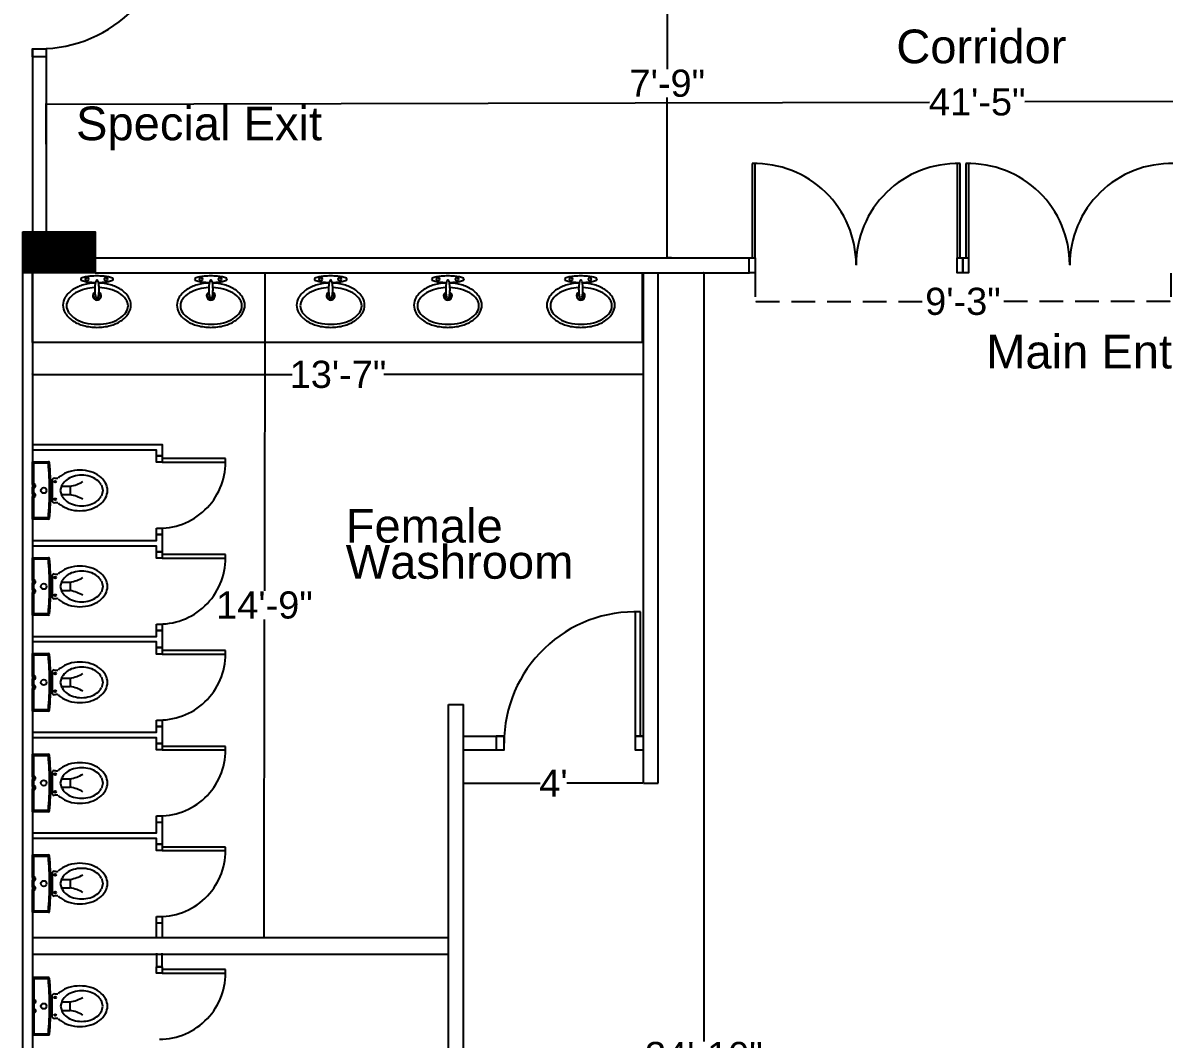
# Model space of a CAD drawing. Header units: inches. Extents: x -913 to 64634, y -1481 to 18188.
# Drawn here: x -557.1 to -252.4, y 3228.5 to 3499.9 of the extents above; entities that cross this region are included whole.
import ezdxf

# ---------------------------------------------------------------- set-up
doc = ezdxf.new("R2010")
doc.units = ezdxf.units.IN
doc.header["$MEASUREMENT"] = 0
doc.header["$PDMODE"] = 2
doc.linetypes.add('HIDDEN', pattern=[9.525, 6.35, -3.175])
for name, color, linetype in [('01', 1, 'Continuous'), ('02', 1, 'Continuous'), ('ARQ-ALV', 3, 'Continuous'), ('Column', 6, 'Continuous'), ('DB wire', 240, 'Continuous'), ('Door', 130, 'Continuous'), ('SB Wire', 11, 'Continuous'), ('Sofa Washroom', 8, 'Continuous'), ('Text', 7, 'Continuous'), ('Wall', 150, 'Continuous'), ('Washroom wall', 244, 'Continuous')]:
    doc.layers.add(name, color=color, linetype=linetype)
doc.styles.get("Standard").update_dxf_attribs({"font": 'arial.ttf'})
doc.dimstyles.get("Standard").update_dxf_attribs({"dimtxt": 7.25, "dimasz": 0.18, "dimexe": 0.18, "dimexo": 0.0625, "dimgap": 0.09, "dimtad": 0, "dimtih": 1, "dimtoh": 1, "dimdec": 0, "dimzin": 0, "dimdsep": 46, "dimlunit": 4, "dimtxsty": 'Standard', "dimcen": 0.09, "dimadec": 0, "dimazin": 0, "dimtfac": 1, "dimtdec": 0, "dimtofl": 0, "dimtmove": 0, "dimatfit": 3, "dimfxl": 1, "dimtolj": 1, "dimtzin": 0, "dimarcsym": 0})

# ---------------------------------------------------------------- blocks, each defined once
blk = doc.blocks.new('15PLAV01')
for points in [[(-12.2, 1.77, 0.142413), (-11.37, -1.08, 0.107169), (-8.62, -3.86, 0.078677), (-4.85, -5.55, 0.066056), (0.01, -6.19, 0.066056), (4.87, -5.55, 0.078677), (8.64, -3.86, 0.107169), (11.39, -1.08, 0.142413), (12.22, 1.77, 0.142413), (11.39, 4.62, 0.107169), (8.64, 7.4, 0.078677), (4.87, 9.09, 0.058254), (0.59, 9.72, 0.058254)], [(-0.57, 9.72, 0.058254), (-4.85, 9.09, 0.078677), (-8.62, 7.4, 0.107169), (-11.37, 4.62, 0.142413), (-12.2, 1.77)], [(0.54, 9.94, 0.016127), (2.42, 10.04, 0.028693), (4.14, 10.28, 0.063192), (5.65, 10.78, 0.287816), (5.85, 11.1, 0.287816), (5.65, 11.42, 0.063192), (4.14, 11.93, 0.028693), (2.42, 12.17, 0.020666), (0.01, 12.27, 0.020666), (-2.4, 12.17, 0.028693), (-4.12, 11.93, 0.063192), (-5.63, 11.42, 0.287816), (-5.83, 11.1, 0.287816)], [(-5.83, 11.1, 0.287816), (-5.63, 10.78, 0.063192), (-4.12, 10.28, 0.028693), (-2.4, 10.04, 0.016127), (-0.52, 9.94, 0.016127)], [(-10.92, 1.51, 0.152986), (-10.2, -0.8, 0.106898), (-7.69, -3.14, 0.074008), (-4.31, -4.53, 0.060597), (0.12, -5.07, 0.060597), (4.54, -4.53, 0.074008), (7.92, -3.14, 0.106898), (10.43, -0.8, 0.152986), (11.16, 1.51, 0.152986), (10.43, 3.83, 0.106898), (7.92, 6.16, 0.074008), (4.54, 7.55, 0.05164), (0.77, 8.08, 0.05164)], [(-0.76, 8.07, 0.048749), (-4.31, 7.55, 0.074008), (-7.69, 6.16, 0.106898), (-10.2, 3.83, 0.152986), (-10.92, 1.51)]]:
    blk.add_lwpolyline(points, format="xyb")
blk.add_lwpolyline([(0.01, 10.84, 0.272053), (-0.21, 10.72, 0.070491), (-0.54, 9.86, 0.032887), (-0.7, 8.86, 0.023829), (-0.77, 7.47, 0.023829), (-0.7, 6.09, 0.032887), (-0.54, 5.09, 0.070491), (-0.21, 4.23, 0.272053), (0.01, 4.1, 0.272053), (0.23, 4.23, 0.070491), (0.56, 5.09, 0.032887), (0.72, 6.09, 0.023829), (0.79, 7.47, 0.023829), (0.72, 8.86, 0.032887), (0.56, 9.86, 0.070491), (0.23, 10.72, 0.272053)], format="xyb", close=True)
for centre in [(-3.57, 11.12), (3.25, 11.12)]:
    blk.add_circle(centre, 0.583)
for radius, start, end in [(1.51, 119.1251, 60.334), (1.3, 123.6128, 55.736)]:
    blk.add_arc((0, 5.14), radius, start, end)
blk = doc.blocks.new('*D105')
at = {"layer": '01', "color": 0, "lineweight": -2, "ltscale": 3, "transparency": 16777216}
for p, q in [((-454.06, 4372.49), (-458.68, 4372.49)), ((-458.5, 4372.31), (-458.5, 4324.08)), ((-458.5, 4268.27), (-458.5, 4316.5)), ((-454.06, 4268.09), (-458.68, 4268.09))]:
    blk.add_line(p, q, dxfattribs=at)
at = {"layer": '01', "color": 0, "ltscale": 3, "transparency": 16777216}
for points in [[(-458.53, 4372.31), (-458.47, 4372.31), (-458.5, 4372.49)], [(-458.53, 4268.27), (-458.47, 4268.27), (-458.5, 4268.09)]]:
    blk.add_solid(points, dxfattribs=at)
at = {"layer": 'DB wire', "color": 0, "linetype": 'HIDDEN', "lineweight": -2, "transparency": 16777216}
for p, q in [((-50.05, 4376), (19.18, 4376)), ((19, 4375.82), (19, 3693.78)), ((19, 3004.28), (19, 3686.32)), ((-50.05, 3004.1), (19.18, 3004.1))]:
    blk.add_line(p, q, dxfattribs=at)
at = {"layer": 'DB wire', "color": 0, "linetype": 'HIDDEN', "transparency": 16777216}
for points in [[(18.97, 4375.82), (19.03, 4375.82), (19, 4376)], [(18.97, 3004.28), (19.03, 3004.28), (19, 3004.1)]]:
    blk.add_solid(points, dxfattribs=at)
at = {"layer": 'Defpoints', "color": 0, "linetype": 'HIDDEN', "transparency": 16777216}
for p in [(-50.11, 4376), (-50.11, 3004.1), (19, 3004.1)]:
    blk.add_point(p, dxfattribs=at)
at = {"layer": 'Defpoints', "color": 0, "ltscale": 3, "transparency": 16777216}
for p in [(-458.5, 4372.49), (-454, 4372.49), (-454, 4268.09)]:
    blk.add_point(p, dxfattribs=at)
at = {"layer": '01', "color": 0, "ltscale": 3, "transparency": 16777216, "insert": (-458.5, 4320.29), "char_height": 7.25, "attachment_point": 5}
blk.add_mtext('\\A1;8\'-8"', dxfattribs=at)
at = {"layer": 'DB wire', "color": 0, "linetype": 'HIDDEN', "transparency": 16777216, "insert": (19, 3690.05), "char_height": 7.25, "attachment_point": 5}
blk.add_mtext('\\A1;114\'-4"', dxfattribs=at)
blk = doc.blocks.new('*D106')
at = {"layer": '01', "color": 0, "lineweight": -2, "ltscale": 3, "transparency": 16777216}
for p, q in [((-538.84, 4360.56), (-538.84, 4360.68)), ((-538.66, 4360.5), (-503.74, 4360.5)), ((-449.43, 4360.5), (-484.34, 4360.5)), ((-449.25, 4360.56), (-449.25, 4360.68))]:
    blk.add_line(p, q, dxfattribs=at)
at = {"layer": '01', "color": 0, "ltscale": 3, "transparency": 16777216}
for points in [[(-538.66, 4360.53), (-538.66, 4360.47), (-538.84, 4360.5)], [(-449.43, 4360.53), (-449.43, 4360.47), (-449.25, 4360.5)]]:
    blk.add_solid(points, dxfattribs=at)
at = {"layer": 'DB wire', "color": 0, "linetype": 'HIDDEN', "lineweight": -2, "transparency": 16777216}
for p, q in [((-557.06, 3004.1), (-557.07, 2966.88)), ((-50.11, 3004.04), (-50.11, 2966.82)), ((-556.89, 2967.06), (-316.28, 2967.03)), ((-50.29, 2967), (-290.9, 2967.03))]:
    blk.add_line(p, q, dxfattribs=at)
at = {"layer": 'DB wire', "color": 0, "linetype": 'HIDDEN', "transparency": 16777216}
for points in [[(-556.89, 2967.09), (-556.89, 2967.03), (-557.07, 2967.06)], [(-50.29, 2967.03), (-50.29, 2966.97), (-50.11, 2967)]]:
    blk.add_solid(points, dxfattribs=at)
at = {"layer": 'Defpoints', "color": 0, "ltscale": 3, "transparency": 16777216}
for p in [(-538.84, 4360.5), (-538.84, 4360.5), (-449.25, 4360.5)]:
    blk.add_point(p, dxfattribs=at)
at = {"layer": 'Defpoints', "color": 0, "linetype": 'HIDDEN', "transparency": 16777216}
for p in [(-557.06, 3004.16), (-50.11, 3004.1), (-50.11, 2967)]:
    blk.add_point(p, dxfattribs=at)
at = {"layer": '01', "color": 0, "ltscale": 3, "transparency": 16777216, "insert": (-494.04, 4360.5), "char_height": 7.25, "attachment_point": 5}
blk.add_mtext('\\A1;7\'-6"', dxfattribs=at)
at = {"layer": 'DB wire', "color": 0, "linetype": 'HIDDEN', "transparency": 16777216, "insert": (-303.59, 2967.03), "char_height": 7.25, "attachment_point": 5}
blk.add_mtext('\\A1;42\'-3"', dxfattribs=at)
blk = doc.blocks.new('*D128')
at = {"layer": '01', "color": 0, "lineweight": -2, "ltscale": 3, "transparency": 16777216}
for p, q in [((-383.87, 3530.34), (-385.18, 3530.34)), ((-385, 3530.16), (-385, 3487.53)), ((-385, 3437.33), (-385, 3479.95)), ((-383.87, 3437.15), (-385.18, 3437.15))]:
    blk.add_line(p, q, dxfattribs=at)
at = {"layer": '01', "color": 0, "ltscale": 3, "transparency": 16777216}
for points in [[(-385.03, 3530.16), (-384.97, 3530.16), (-385, 3530.34)], [(-385.03, 3437.33), (-384.97, 3437.33), (-385, 3437.15)]]:
    blk.add_solid(points, dxfattribs=at)
at = {"layer": 'Defpoints', "color": 0, "ltscale": 3, "transparency": 16777216}
for p in [(-383.81, 3530.34), (-385, 3437.15), (-383.81, 3437.15)]:
    blk.add_point(p, dxfattribs=at)
at = {"layer": '01', "color": 0, "ltscale": 3, "transparency": 16777216, "insert": (-385, 3483.74), "char_height": 7.25, "attachment_point": 5}
blk.add_mtext('\\A1;7\'-9"', dxfattribs=at)
blk = doc.blocks.new('*D129')
at = {"layer": '01', "color": 0, "lineweight": -2, "ltscale": 3, "transparency": 16777216}
for p, q in [((-550.83, 3467.52), (-550.85, 3478.41)), ((-550.67, 3478.23), (-314.96, 3478.74)), ((-53.86, 3479.3), (-289.58, 3478.79)), ((-53.66, 3468.59), (-53.68, 3479.48))]:
    blk.add_line(p, q, dxfattribs=at)
at = {"layer": '01', "color": 0, "ltscale": 3, "transparency": 16777216}
for points in [[(-550.67, 3478.26), (-550.67, 3478.2), (-550.85, 3478.23)], [(-53.86, 3479.33), (-53.86, 3479.27), (-53.68, 3479.3)]]:
    blk.add_solid(points, dxfattribs=at)
at = {"layer": 'Defpoints', "color": 0, "ltscale": 3, "transparency": 16777216}
for p in [(-550.85, 3478.23), (-53.66, 3468.53), (-550.83, 3467.45)]:
    blk.add_point(p, dxfattribs=at)
at = {"layer": '01', "color": 0, "ltscale": 3, "transparency": 16777216, "insert": (-302.27, 3478.76), "char_height": 7.25, "attachment_point": 5}
blk.add_mtext('\\A1;41\'-5"', dxfattribs=at)
blk = doc.blocks.new('*D130')
at = {"layer": 'Defpoints', "color": 0, "linetype": 'HIDDEN', "lineweight": -2, "transparency": 16777216}
for p, q in [((-361.59, 3433.07), (-361.59, 3425.32)), ((-250.55, 3433.07), (-250.55, 3425.32)), ((-361.41, 3425.5), (-315.79, 3425.5)), ((-250.73, 3425.5), (-296.34, 3425.5))]:
    blk.add_line(p, q, dxfattribs=at)
at = {"layer": 'Defpoints', "color": 0, "linetype": 'HIDDEN', "transparency": 16777216}
for p in [(-361.59, 3433.13), (-250.55, 3433.13), (-361.59, 3425.5)]:
    blk.add_point(p, dxfattribs=at)
for points in [[(-361.41, 3425.53), (-361.41, 3425.47), (-361.59, 3425.5)], [(-250.73, 3425.53), (-250.73, 3425.47), (-250.55, 3425.5)]]:
    blk.add_solid(points, dxfattribs=at)
at = {"layer": 'Defpoints', "color": 0, "linetype": 'HIDDEN', "transparency": 16777216, "insert": (-306.07, 3425.5), "char_height": 7.25, "attachment_point": 5}
blk.add_mtext('\\A1;9\'-3"', dxfattribs=at)
blk = doc.blocks.new('*D134')
at = {"layer": '01', "color": 0, "lineweight": -2, "ltscale": 3, "transparency": 16777216}
for p, q in [((-554.44, 3406.06), (-554.44, 3406.18)), ((-554.26, 3406), (-485.12, 3406)), ((-391.58, 3406), (-460.71, 3406)), ((-391.4, 3406.06), (-391.4, 3406.18))]:
    blk.add_line(p, q, dxfattribs=at)
at = {"layer": '01', "color": 0, "ltscale": 3, "transparency": 16777216}
for points in [[(-554.26, 3406.03), (-554.26, 3405.97), (-554.44, 3406)], [(-391.58, 3406.03), (-391.58, 3405.97), (-391.4, 3406)]]:
    blk.add_solid(points, dxfattribs=at)
at = {"layer": 'Defpoints', "color": 0, "ltscale": 3, "transparency": 16777216}
for p in [(-554.44, 3406), (-554.44, 3406), (-391.4, 3406)]:
    blk.add_point(p, dxfattribs=at)
at = {"layer": '01', "color": 0, "ltscale": 3, "transparency": 16777216, "insert": (-472.92, 3406), "char_height": 7.25, "attachment_point": 5}
blk.add_mtext('\\A1;13\'-7"', dxfattribs=at)
blk = doc.blocks.new('*D135')
at = {"layer": '01', "color": 0, "lineweight": -2, "ltscale": 3, "transparency": 16777216}
for p, q in [((-492.5, 3432.97), (-492.55, 3348.2)), ((-492.44, 3433.15), (-492.32, 3433.15)), ((-492.6, 3255.85), (-492.55, 3340.62)), ((-492.54, 3255.67), (-492.42, 3255.67))]:
    blk.add_line(p, q, dxfattribs=at)
at = {"layer": '01', "color": 0, "ltscale": 3, "transparency": 16777216}
for points in [[(-492.53, 3432.97), (-492.47, 3432.97), (-492.5, 3433.15)], [(-492.63, 3255.85), (-492.57, 3255.85), (-492.6, 3255.67)]]:
    blk.add_solid(points, dxfattribs=at)
at = {"layer": 'Defpoints', "color": 0, "ltscale": 3, "transparency": 16777216}
for p in [(-492.5, 3433.15), (-492.6, 3255.67), (-492.6, 3255.67)]:
    blk.add_point(p, dxfattribs=at)
at = {"layer": '01', "color": 0, "ltscale": 3, "transparency": 16777216, "insert": (-492.55, 3344.41), "char_height": 7.25, "attachment_point": 5}
blk.add_mtext('\\A1;14\'-9"', dxfattribs=at)
blk = doc.blocks.new('*D136')
at = {"layer": '01', "color": 0, "lineweight": -2, "ltscale": 3, "transparency": 16777216}
for p, q in [((-439.4, 3296.97), (-439.4, 3297.08)), ((-391.4, 3296.97), (-391.4, 3297.08)), ((-439.22, 3296.9), (-418.97, 3296.9)), ((-391.58, 3296.9), (-411.82, 3296.9))]:
    blk.add_line(p, q, dxfattribs=at)
at = {"layer": '01', "color": 0, "ltscale": 3, "transparency": 16777216}
for points in [[(-439.22, 3296.93), (-439.22, 3296.87), (-439.4, 3296.9)], [(-391.58, 3296.93), (-391.58, 3296.87), (-391.4, 3296.9)]]:
    blk.add_solid(points, dxfattribs=at)
at = {"layer": 'Defpoints', "color": 0, "ltscale": 3, "transparency": 16777216}
for p in [(-439.4, 3296.9), (-439.4, 3296.9), (-391.4, 3296.9)]:
    blk.add_point(p, dxfattribs=at)
at = {"layer": '01', "color": 0, "ltscale": 3, "transparency": 16777216, "insert": (-415.4, 3296.9), "char_height": 7.25, "attachment_point": 5}
blk.add_mtext("\\A1;4'", dxfattribs=at)
blk = doc.blocks.new('*D139')
at = {"layer": '01', "color": 0, "lineweight": -2, "ltscale": 3, "transparency": 16777216}
for p, q in [((-375.31, 3433.15), (-375.42, 3433.15)), ((-375.24, 3432.97), (-375.24, 3227.91)), ((-375.24, 3015.26), (-375.24, 3220.32)), ((-375.31, 3015.08), (-375.42, 3015.08))]:
    blk.add_line(p, q, dxfattribs=at)
at = {"layer": '01', "color": 0, "ltscale": 3, "transparency": 16777216}
for points in [[(-375.27, 3432.97), (-375.21, 3432.97), (-375.24, 3433.15)], [(-375.27, 3015.26), (-375.21, 3015.26), (-375.24, 3015.08)]]:
    blk.add_solid(points, dxfattribs=at)
at = {"layer": 'Defpoints', "color": 0, "ltscale": 3, "transparency": 16777216}
for p in [(-375.24, 3433.15), (-375.24, 3015.08), (-375.24, 3015.08)]:
    blk.add_point(p, dxfattribs=at)
at = {"layer": '01', "color": 0, "ltscale": 3, "transparency": 16777216, "insert": (-375.24, 3224.11), "char_height": 7.25, "attachment_point": 5}
blk.add_mtext('\\A1;34\'-10"', dxfattribs=at)

msp = doc.modelspace()

# ---------------------------------------------------------------- hatches: boundary and pattern name
at = {"layer": 'SB Wire', "linetype": 'HIDDEN'}
h = msp.add_hatch(dxfattribs=at)
h.set_pattern_fill('ANSI31', color=6)
h.set_pattern_definition([(45, (-6940.35894, -9331.38699), (-0.0883883476, 0.0883883476), [])])
h.paths.add_polyline_path([(-537.75, 3004.16), (-537.75, 3015.08), (-557.06, 3015.08), (-557.06, 3004.16)])
h.paths.add_polyline_path([(-399.05, 3004.16), (-379.74, 3004.16), (-379.74, 3015.08), (-399.05, 3015.08)])
h.paths.add_polyline_path([(-254.15, 3015.08), (-254.15, 3004.16), (-234.84, 3004.16), (-234.84, 3015.08)])
h.paths.add_polyline_path([(-69.29, 3015.02), (-69.29, 3004.1), (-49.98, 3004.1), (-49.98, 3015.02)])
h.paths.add_polyline_path([(-69.32, 3433.3), (-50.01, 3433.3), (-50.01, 3444.21), (-69.32, 3444.21)])
h.paths.add_polyline_path([(-537.75, 3433.15), (-537.75, 3444.06), (-557.06, 3444.06), (-557.06, 3433.15)])

# ---------------------------------------------------------------- linework, layer by layer
at = {"layer": '02'}
for points in [[(-502.99, 3383.55), (-519.83, 3383.55), (-519.83, 3382.6), (-502.97, 3382.6)], [(-502.99, 3357.93), (-519.83, 3357.93), (-519.83, 3356.98), (-502.97, 3356.98)], [(-502.99, 3332.32), (-519.83, 3332.32), (-519.83, 3331.36), (-502.97, 3331.36)], [(-502.99, 3306.7), (-519.83, 3306.7), (-519.83, 3305.74), (-502.97, 3305.74)], [(-502.99, 3279.83), (-519.83, 3279.83), (-519.83, 3278.87), (-502.97, 3278.87)], [(-502.99, 3247.1), (-519.83, 3247.1), (-519.83, 3246.14), (-502.97, 3246.14)]]:
    msp.add_lwpolyline(points, dxfattribs=at)
at = {"layer": 'ARQ-ALV'}
msp.add_line((-391.4, 3305.8), (-391.4, 3309.4), dxfattribs=at)
at = {"layer": 'Column'}
msp.add_lwpolyline([(-557.06, 3444.06), (-537.75, 3444.06), (-537.75, 3433.15), (-557.06, 3433.15)], close=True, dxfattribs=at)
at = {"layer": 'Door'}
for points in [[(-550.83, 3492.99), (-550.83, 3490.85), (-554.44, 3490.85), (-554.44, 3492.99)], [(-363.11, 3437.13), (-361.59, 3437.13), (-361.59, 3433.13), (-363.11, 3433.13)], [(-307.59, 3437.13), (-306.07, 3437.13), (-306.07, 3433.13), (-307.59, 3433.13)], [(-306.07, 3437.13), (-304.55, 3437.13), (-304.55, 3433.13), (-306.07, 3433.13)], [(-521.35, 3384.31), (-519.83, 3384.31), (-519.83, 3382.6), (-521.35, 3382.6)], [(-521.35, 3364.97), (-519.83, 3364.97), (-519.83, 3363.26), (-521.35, 3363.26)], [(-521.35, 3358.69), (-519.83, 3358.69), (-519.83, 3356.98), (-521.35, 3356.98)], [(-521.35, 3339.35), (-519.83, 3339.35), (-519.83, 3337.64), (-521.35, 3337.64)], [(-521.35, 3333.07), (-519.83, 3333.07), (-519.83, 3331.36), (-521.35, 3331.36)], [(-521.35, 3313.74), (-519.83, 3313.74), (-519.83, 3312.02), (-521.35, 3312.02)], [(-428.58, 3309.4), (-430.73, 3309.4), (-430.73, 3305.8), (-428.58, 3305.8)], [(-391.4, 3309.4), (-393.54, 3309.4), (-393.54, 3305.8), (-391.4, 3305.8)], [(-521.35, 3307.46), (-519.83, 3307.46), (-519.83, 3305.74), (-521.35, 3305.74)], [(-521.35, 3288.12), (-519.83, 3288.12), (-519.83, 3286.4), (-521.35, 3286.4)], [(-521.35, 3280.59), (-519.83, 3280.59), (-519.83, 3278.87), (-521.35, 3278.87)], [(-521.35, 3261.25), (-519.83, 3261.25), (-519.83, 3259.53), (-521.35, 3259.53)], [(-521.35, 3247.85), (-519.83, 3247.85), (-519.83, 3246.14), (-521.35, 3246.14)]]:
    msp.add_lwpolyline(points, close=True, dxfattribs=at)
for points in [[(-362.35, 3462.32), (-362.35, 3437.13), (-361.58, 3437.13), (-361.58, 3462.33)], [(-307.59, 3462.33), (-307.59, 3437.13), (-306.82, 3437.13), (-306.82, 3462.32)], [(-305.31, 3462.32), (-305.31, 3437.13), (-304.54, 3437.13), (-304.54, 3462.33)], [(-393.54, 3342.64), (-393.54, 3309.4), (-392.12, 3309.4), (-392.12, 3342.61)]]:
    msp.add_lwpolyline(points, dxfattribs=at)
for centre, radius, start, end in [((-552.63, 3528.03), 35.04, 270, 2.3291), ((-361.59, 3435.33), 27, 0, 91.6158), ((-307.59, 3435.33), 27, 88.3721, 180.2743), ((-304.55, 3435.33), 27, 0, 91.6158), ((-250.55, 3435.33), 27, 88.3721, 180.2743), ((-520.59, 3382.6), 17.62, 270, 3.1106), ((-520.59, 3356.98), 17.62, 270, 3.1106), ((-393.54, 3307.6), 35.04, 87.6709, 180), ((-520.59, 3331.36), 17.62, 270, 3.1106), ((-520.59, 3305.74), 17.62, 270, 3.1106), ((-520.59, 3278.87), 17.62, 270, 3.1106), ((-520.59, 3246.14), 17.62, 270, 3.1106)]:
    msp.add_arc(centre, radius, start, end, dxfattribs=at)
at = {"layer": 'Sofa Washroom'}
for p, q in [((-554.44, 3382.71), (-550.19, 3382.71)), ((-554.44, 3376.63), (-554.44, 3382.71)), ((-554.11, 3382.39), (-550.42, 3382.39)), ((-554.11, 3376.83), (-554.11, 3382.39)), ((-554.44, 3381.96), (-554.11, 3381.96)), ((-554.44, 3381.35), (-554.11, 3381.35)), ((-554.44, 3378.35), (-554.11, 3378.35)), ((-554.44, 3377.74), (-554.11, 3377.74)), ((-554, 3376.37), (-554.44, 3376.63)), ((-553.68, 3376.57), (-554.11, 3376.83)), ((-554, 3376.22), (-554, 3376.37)), ((-553.68, 3376.02), (-553.68, 3376.57)), ((-549.21, 3378.1), (-549.21, 3371.98)), ((-546.99, 3375.02), (-546.6, 3376.51)), ((-536.1, 3376.51), (-535.71, 3375.02)), ((-554.44, 3375.96), (-554, 3376.22)), ((-554.44, 3374.12), (-554.44, 3375.96)), ((-554, 3373.86), (-554.44, 3374.12)), ((-554.44, 3373.44), (-554, 3373.7)), ((-554.44, 3367.37), (-554.44, 3373.44)), ((-554.11, 3375.76), (-553.68, 3376.02)), ((-554.11, 3374.31), (-554.11, 3375.76)), ((-553.68, 3374.05), (-554.11, 3374.31)), ((-554.11, 3373.25), (-553.68, 3373.5)), ((-554.11, 3367.69), (-554.11, 3373.25)), ((-554, 3373.7), (-554, 3373.86)), ((-553.68, 3373.5), (-553.68, 3374.05)), ((-549.62, 3375.85), (-549.62, 3375.04)), ((-549.57, 3375.85), (-549.62, 3375.85)), ((-549.62, 3375.04), (-549.62, 3374.23)), ((-549.62, 3374.23), (-549.57, 3374.23)), ((-549.57, 3375.04), (-549.57, 3375.85)), ((-549.2, 3375.78), (-549.57, 3375.78)), ((-549.57, 3374.23), (-549.57, 3375.04)), ((-549.2, 3374.29), (-549.57, 3374.29)), ((-546.6, 3373.54), (-546.99, 3375.02)), ((-546.7, 3373.92), (-544.46, 3373.92)), ((-546.69, 3376.16), (-544.46, 3376.16)), ((-544.46, 3376.16), (-544.46, 3373.92)), ((-535.71, 3375.02), (-536.1, 3373.54)), ((-554.44, 3372.33), (-554.11, 3372.33)), ((-554.44, 3371.73), (-554.11, 3371.73)), ((-554.44, 3368.72), (-554.11, 3368.72)), ((-554.44, 3368.12), (-554.11, 3368.12)), ((-550.19, 3367.37), (-554.44, 3367.37)), ((-550.42, 3367.69), (-554.11, 3367.69)), ((-554.44, 3357.09), (-550.19, 3357.09)), ((-554.44, 3351.02), (-554.44, 3357.09)), ((-554.44, 3356.34), (-554.11, 3356.34)), ((-554.44, 3355.74), (-554.11, 3355.74)), ((-554.11, 3356.77), (-550.42, 3356.77)), ((-554.11, 3351.21), (-554.11, 3356.77)), ((-554.44, 3352.73), (-554.11, 3352.73)), ((-554.44, 3352.13), (-554.11, 3352.13)), ((-549.21, 3352.48), (-549.21, 3346.36)), ((-554, 3350.75), (-554.44, 3351.02)), ((-554.44, 3350.34), (-554, 3350.6)), ((-554.44, 3348.5), (-554.44, 3350.34)), ((-553.68, 3350.95), (-554.11, 3351.21)), ((-554.11, 3350.14), (-553.68, 3350.4)), ((-554.11, 3348.69), (-554.11, 3350.14)), ((-554, 3350.6), (-554, 3350.75)), ((-553.68, 3350.4), (-553.68, 3350.95)), ((-549.62, 3350.23), (-549.62, 3349.42)), ((-549.57, 3350.23), (-549.62, 3350.23)), ((-549.62, 3349.42), (-549.62, 3348.61)), ((-549.57, 3349.42), (-549.57, 3350.23)), ((-549.2, 3350.16), (-549.57, 3350.16)), ((-549.57, 3348.61), (-549.57, 3349.42)), ((-546.99, 3349.41), (-546.6, 3350.9)), ((-546.6, 3347.92), (-546.99, 3349.41)), ((-546.69, 3350.54), (-544.46, 3350.54)), ((-544.46, 3350.54), (-544.46, 3348.3)), ((-536.1, 3350.9), (-535.71, 3349.41)), ((-535.71, 3349.41), (-536.1, 3347.92)), ((-554, 3348.24), (-554.44, 3348.5)), ((-554.44, 3347.82), (-554, 3348.08)), ((-554.44, 3341.75), (-554.44, 3347.82)), ((-554.44, 3346.71), (-554.11, 3346.71)), ((-554.44, 3346.11), (-554.11, 3346.11)), ((-553.68, 3348.44), (-554.11, 3348.69)), ((-554.11, 3347.63), (-553.68, 3347.89)), ((-554.11, 3342.07), (-554.11, 3347.63)), ((-554, 3348.08), (-554, 3348.24)), ((-553.68, 3347.89), (-553.68, 3348.44)), ((-549.62, 3348.61), (-549.57, 3348.61)), ((-549.2, 3348.67), (-549.57, 3348.67)), ((-546.7, 3348.3), (-544.46, 3348.3)), ((-554.44, 3343.1), (-554.11, 3343.1)), ((-554.44, 3342.5), (-554.11, 3342.5)), ((-550.19, 3341.75), (-554.44, 3341.75)), ((-550.42, 3342.07), (-554.11, 3342.07)), ((-554.44, 3331.47), (-550.19, 3331.47)), ((-554.44, 3325.4), (-554.44, 3331.47)), ((-554.44, 3330.72), (-554.11, 3330.72)), ((-554.11, 3331.15), (-550.42, 3331.15)), ((-554.11, 3325.59), (-554.11, 3331.15)), ((-554.44, 3330.12), (-554.11, 3330.12)), ((-554.44, 3327.11), (-554.11, 3327.11)), ((-554.44, 3326.51), (-554.11, 3326.51)), ((-554, 3325.14), (-554.44, 3325.4)), ((-554.44, 3324.72), (-554, 3324.98)), ((-554.44, 3322.88), (-554.44, 3324.72)), ((-553.68, 3325.33), (-554.11, 3325.59)), ((-554.11, 3324.53), (-553.68, 3324.78)), ((-554.11, 3323.08), (-554.11, 3324.53)), ((-554, 3324.98), (-554, 3325.14)), ((-553.68, 3324.78), (-553.68, 3325.33)), ((-549.62, 3324.61), (-549.62, 3323.8)), ((-549.57, 3324.61), (-549.62, 3324.61)), ((-549.57, 3323.8), (-549.57, 3324.61)), ((-549.2, 3324.55), (-549.57, 3324.55)), ((-549.21, 3326.86), (-549.21, 3320.74)), ((-546.99, 3323.79), (-546.6, 3325.28)), ((-546.69, 3324.92), (-544.46, 3324.92)), ((-544.46, 3324.92), (-544.46, 3322.68)), ((-536.1, 3325.28), (-535.71, 3323.79)), ((-554, 3322.62), (-554.44, 3322.88)), ((-554.44, 3322.2), (-554, 3322.47)), ((-554.44, 3316.13), (-554.44, 3322.2)), ((-553.68, 3322.82), (-554.11, 3323.08)), ((-554.11, 3322.01), (-553.68, 3322.27)), ((-554.11, 3316.45), (-554.11, 3322.01)), ((-554, 3322.47), (-554, 3322.62)), ((-553.68, 3322.27), (-553.68, 3322.82)), ((-549.62, 3323.8), (-549.62, 3322.99)), ((-549.62, 3322.99), (-549.57, 3322.99)), ((-549.57, 3322.99), (-549.57, 3323.8)), ((-549.2, 3323.06), (-549.57, 3323.06)), ((-546.6, 3322.3), (-546.99, 3323.79)), ((-546.7, 3322.68), (-544.46, 3322.68)), ((-535.71, 3323.79), (-536.1, 3322.3)), ((-554.44, 3321.09), (-554.11, 3321.09)), ((-554.44, 3320.49), (-554.11, 3320.49)), ((-554.44, 3317.48), (-554.11, 3317.48)), ((-554.44, 3316.88), (-554.11, 3316.88)), ((-550.19, 3316.13), (-554.44, 3316.13)), ((-550.42, 3316.45), (-554.11, 3316.45)), ((-554.44, 3304.6), (-550.19, 3304.6)), ((-554.44, 3298.53), (-554.44, 3304.6)), ((-554.44, 3303.85), (-554.11, 3303.85)), ((-554.44, 3303.25), (-554.11, 3303.25)), ((-554.11, 3304.28), (-550.42, 3304.28)), ((-554.11, 3298.72), (-554.11, 3304.28)), ((-554.44, 3300.24), (-554.11, 3300.24)), ((-554.44, 3299.64), (-554.11, 3299.64)), ((-554, 3298.26), (-554.44, 3298.53)), ((-554.44, 3297.85), (-554, 3298.11)), ((-554.44, 3296.01), (-554.44, 3297.85)), ((-553.68, 3298.46), (-554.11, 3298.72)), ((-554.11, 3297.65), (-553.68, 3297.91)), ((-554.11, 3296.2), (-554.11, 3297.65)), ((-554, 3298.11), (-554, 3298.26)), ((-553.68, 3297.91), (-553.68, 3298.46)), ((-549.62, 3297.74), (-549.62, 3296.93)), ((-549.57, 3297.74), (-549.62, 3297.74)), ((-549.57, 3296.93), (-549.57, 3297.74)), ((-549.2, 3297.67), (-549.57, 3297.67)), ((-549.21, 3299.99), (-549.21, 3293.87)), ((-546.99, 3296.92), (-546.6, 3298.41)), ((-546.69, 3298.05), (-544.46, 3298.05)), ((-544.46, 3298.05), (-544.46, 3295.81)), ((-536.1, 3298.41), (-535.71, 3296.92)), ((-554, 3295.75), (-554.44, 3296.01)), ((-554.44, 3295.33), (-554, 3295.59)), ((-554.44, 3289.26), (-554.44, 3295.33)), ((-554.44, 3294.22), (-554.11, 3294.22)), ((-553.68, 3295.95), (-554.11, 3296.2)), ((-554.11, 3295.14), (-553.68, 3295.4)), ((-554.11, 3289.58), (-554.11, 3295.14)), ((-554, 3295.59), (-554, 3295.75)), ((-553.68, 3295.4), (-553.68, 3295.95)), ((-549.62, 3296.93), (-549.62, 3296.12)), ((-549.62, 3296.12), (-549.57, 3296.12)), ((-549.57, 3296.12), (-549.57, 3296.93)), ((-549.2, 3296.19), (-549.57, 3296.19)), ((-546.6, 3295.43), (-546.99, 3296.92)), ((-546.7, 3295.81), (-544.46, 3295.81)), ((-535.71, 3296.92), (-536.1, 3295.43)), ((-554.44, 3293.62), (-554.11, 3293.62)), ((-554.44, 3290.61), (-554.11, 3290.61)), ((-554.44, 3290.01), (-554.11, 3290.01)), ((-550.19, 3289.26), (-554.44, 3289.26)), ((-550.42, 3289.58), (-554.11, 3289.58)), ((-554.44, 3277.73), (-550.19, 3277.73)), ((-554.44, 3271.66), (-554.44, 3277.73)), ((-554.44, 3276.98), (-554.11, 3276.98)), ((-554.44, 3276.37), (-554.11, 3276.37)), ((-554.11, 3277.41), (-550.42, 3277.41)), ((-554.11, 3271.85), (-554.11, 3277.41)), ((-554.44, 3273.37), (-554.11, 3273.37)), ((-554.44, 3272.77), (-554.11, 3272.77)), ((-549.21, 3273.12), (-549.21, 3267)), ((-554, 3271.39), (-554.44, 3271.66)), ((-554.44, 3270.98), (-554, 3271.24)), ((-554.44, 3269.14), (-554.44, 3270.98)), ((-553.68, 3271.59), (-554.11, 3271.85)), ((-554.11, 3270.78), (-553.68, 3271.04)), ((-554.11, 3269.33), (-554.11, 3270.78)), ((-554, 3271.24), (-554, 3271.39)), ((-553.68, 3271.04), (-553.68, 3271.59)), ((-549.62, 3270.87), (-549.62, 3270.06)), ((-549.57, 3270.87), (-549.62, 3270.87)), ((-549.62, 3270.06), (-549.62, 3269.25)), ((-549.57, 3270.06), (-549.57, 3270.87)), ((-549.2, 3270.8), (-549.57, 3270.8)), ((-549.57, 3269.25), (-549.57, 3270.06)), ((-546.99, 3270.05), (-546.6, 3271.53)), ((-546.6, 3268.56), (-546.99, 3270.05)), ((-546.69, 3271.18), (-544.46, 3271.18)), ((-544.46, 3271.18), (-544.46, 3268.94)), ((-536.1, 3271.53), (-535.71, 3270.05)), ((-535.71, 3270.05), (-536.1, 3268.56)), ((-554, 3268.88), (-554.44, 3269.14)), ((-554.44, 3268.46), (-554, 3268.72)), ((-554.44, 3262.39), (-554.44, 3268.46)), ((-554.44, 3267.35), (-554.11, 3267.35)), ((-554.44, 3266.75), (-554.11, 3266.75)), ((-553.68, 3269.08), (-554.11, 3269.33)), ((-554.11, 3268.27), (-553.68, 3268.53)), ((-554.11, 3262.71), (-554.11, 3268.27)), ((-554, 3268.72), (-554, 3268.88)), ((-553.68, 3268.53), (-553.68, 3269.08)), ((-549.62, 3269.25), (-549.57, 3269.25)), ((-549.2, 3269.31), (-549.57, 3269.31)), ((-546.7, 3268.94), (-544.46, 3268.94)), ((-554.44, 3263.74), (-554.11, 3263.74)), ((-554.44, 3263.14), (-554.11, 3263.14)), ((-550.19, 3262.39), (-554.44, 3262.39)), ((-550.42, 3262.71), (-554.11, 3262.71)), ((-554.44, 3245), (-554.44, 3238.92)), ((-550.19, 3245), (-554.44, 3245)), ((-554.44, 3244.24), (-554.11, 3244.24)), ((-554.44, 3243.64), (-554.11, 3243.64)), ((-554.11, 3244.67), (-554.11, 3239.12)), ((-550.42, 3244.67), (-554.11, 3244.67)), ((-554.44, 3240.64), (-554.11, 3240.64)), ((-554.44, 3240.03), (-554.11, 3240.03)), ((-549.21, 3234.27), (-549.21, 3240.39)), ((-554.44, 3238.92), (-554, 3238.66)), ((-554, 3238.51), (-554.44, 3238.24)), ((-554.44, 3238.24), (-554.44, 3236.41)), ((-554.44, 3236.41), (-554, 3236.15)), ((-554.11, 3239.12), (-553.68, 3238.86)), ((-553.68, 3238.31), (-554.11, 3238.05)), ((-554.11, 3238.05), (-554.11, 3236.6)), ((-554.11, 3236.6), (-553.68, 3236.34)), ((-554, 3238.66), (-554, 3238.51)), ((-554, 3236.15), (-554, 3235.99)), ((-553.68, 3238.86), (-553.68, 3238.31)), ((-553.68, 3236.34), (-553.68, 3235.79)), ((-549.62, 3237.33), (-549.62, 3238.14)), ((-549.62, 3238.14), (-549.57, 3238.14)), ((-549.62, 3236.52), (-549.62, 3237.33)), ((-549.57, 3236.52), (-549.62, 3236.52)), ((-549.57, 3238.14), (-549.57, 3237.33)), ((-549.2, 3238.07), (-549.57, 3238.07)), ((-549.57, 3237.33), (-549.57, 3236.52)), ((-549.2, 3236.58), (-549.57, 3236.58)), ((-546.6, 3238.83), (-546.99, 3237.34)), ((-546.99, 3237.34), (-546.6, 3235.85)), ((-546.7, 3238.45), (-544.46, 3238.45)), ((-546.69, 3236.21), (-544.46, 3236.21)), ((-544.46, 3236.21), (-544.46, 3238.45)), ((-535.71, 3237.34), (-536.1, 3238.83)), ((-536.1, 3235.85), (-535.71, 3237.34)), ((-554, 3235.99), (-554.44, 3235.73)), ((-554.44, 3235.73), (-554.44, 3229.66)), ((-554.44, 3234.62), (-554.11, 3234.62)), ((-554.44, 3234.02), (-554.11, 3234.02)), ((-553.68, 3235.79), (-554.11, 3235.54)), ((-554.11, 3235.54), (-554.11, 3229.98)), ((-554.44, 3231.01), (-554.11, 3231.01)), ((-554.44, 3230.41), (-554.11, 3230.41)), ((-554.44, 3229.66), (-550.19, 3229.66)), ((-554.11, 3229.98), (-550.42, 3229.98))]:
    msp.add_line(p, q, dxfattribs=at)
at = {"layer": 'Sofa Washroom', "ltscale": 3}
msp.add_lwpolyline([(-391.75, 3433.15), (-391.75, 3414.55), (-554.44, 3414.55), (-554.44, 3433.15)], dxfattribs=at)
at = {"layer": 'Sofa Washroom'}
for centre, radius in [((-548.43, 3377.39), 0.244), ((-551.49, 3375.04), 0.754), ((-548.43, 3372.68), 0.244), ((-548.43, 3351.77), 0.244), ((-551.49, 3349.42), 0.754), ((-548.43, 3347.06), 0.244), ((-551.49, 3323.8), 0.754), ((-548.43, 3326.16), 0.244), ((-548.43, 3321.45), 0.244), ((-551.49, 3296.93), 0.754), ((-548.43, 3299.28), 0.244), ((-548.43, 3294.57), 0.244), ((-548.43, 3272.41), 0.244), ((-551.49, 3270.06), 0.754), ((-548.43, 3267.7), 0.244), ((-548.43, 3239.68), 0.244), ((-551.49, 3237.33), 0.754), ((-548.43, 3234.97), 0.244)]:
    msp.add_circle(centre, radius, dxfattribs=at)
for centre, radius, start, end in [((-550.42, 3382.22), 0.166, 4.9598, 90), ((-550.19, 3382.47), 0.234, 5.1196, 90), ((-633.39, 3375.02), 83.77, 0.0124, 5.1196), ((-633.39, 3375.02), 83.45, 0.0124, 4.9598), ((-542.52, 3372.71), 7.64, 106.9261, 126.3045), ((-541.84, 3370.45), 10, 90, 106.9261), ((-541.84, 3370.45), 10, 73.0739, 90), ((-541.15, 3372.71), 7.64, 53.6955, 73.0739), ((-548.56, 3377.54), 0.857, 101.5708, 139.4951), ((-548.05, 3381.39), 3.08, 257.347, 276.9416), ((-543.57, 3374.13), 5.87, 126.3045, 134.3819), ((-542.72, 3374.3), 4.46, 125.8906, 150.2127), ((-541.89, 3373.15), 5.88, 106.6854, 125.8906), ((-546.44, 3387.09), 11.11, 280.2243, 299.2062), ((-541.35, 3371.34), 7.77, 90, 106.6854), ((-541.35, 3371.34), 7.77, 73.3146, 90), ((-540.81, 3373.15), 5.88, 54.1094, 73.3146), ((-539.98, 3374.3), 4.46, 29.7873, 54.1094), ((-540.11, 3374.13), 5.87, 29.4139, 53.6955), ((-538.5, 3375.04), 4.03, 0, 29.4139), ((-633.39, 3375.06), 83.45, 355.0402, 359.9876), ((-633.39, 3375.06), 83.77, 354.8804, 359.9876), ((-542.72, 3375.75), 4.46, 209.7873, 234.1094), ((-546.44, 3362.98), 11.11, 60.7938, 79.7757), ((-539.98, 3375.75), 4.46, 305.8906, 330.2127), ((-538.5, 3375.04), 4.03, 330.5861, 0), ((-548.56, 3372.53), 0.857, 220.5049, 258.4292), ((-548.05, 3368.68), 3.08, 83.0584, 102.653), ((-543.57, 3375.94), 5.87, 225.6181, 233.6955), ((-542.52, 3377.37), 7.64, 233.6955, 253.0739), ((-541.89, 3376.9), 5.88, 234.1094, 253.3146), ((-541.35, 3378.71), 7.77, 253.3146, 270), ((-541.35, 3378.71), 7.77, 270, 286.6854), ((-540.81, 3376.9), 5.88, 286.6854, 305.8906), ((-541.15, 3377.37), 7.64, 286.9261, 306.3045), ((-540.11, 3375.94), 5.87, 306.3045, 330.5861), ((-550.42, 3367.85), 0.166, 270, 355.0402), ((-550.19, 3367.6), 0.234, 270, 354.8804), ((-541.84, 3379.62), 10, 253.0739, 270), ((-541.84, 3379.62), 10, 270, 286.9261), ((-550.42, 3356.6), 0.166, 4.9598, 90), ((-633.39, 3349.4), 83.45, 0.0124, 4.9598), ((-550.19, 3356.86), 0.234, 5.1196, 90), ((-633.39, 3349.4), 83.77, 0.0124, 5.1196), ((-548.56, 3351.92), 0.857, 101.5708, 139.4951), ((-548.05, 3355.77), 3.08, 257.347, 276.9416), ((-543.57, 3348.51), 5.87, 126.3045, 134.3819), ((-542.52, 3347.09), 7.64, 106.9261, 126.3045), ((-542.72, 3348.68), 4.46, 125.8906, 150.2127), ((-541.89, 3347.53), 5.88, 106.6854, 125.8906), ((-541.84, 3344.84), 10, 90, 106.9261), ((-541.35, 3345.72), 7.77, 90, 106.6854), ((-541.84, 3344.84), 10, 73.0739, 90), ((-541.35, 3345.72), 7.77, 73.3146, 90), ((-540.81, 3347.53), 5.88, 54.1094, 73.3146), ((-541.15, 3347.09), 7.64, 53.6955, 73.0739), ((-539.98, 3348.68), 4.46, 29.7873, 54.1094), ((-540.11, 3348.51), 5.87, 29.4139, 53.6955), ((-633.39, 3349.44), 83.45, 355.0402, 359.9876), ((-633.39, 3349.44), 83.77, 354.8804, 359.9876), ((-546.44, 3361.47), 11.11, 280.2243, 299.2062), ((-538.5, 3349.42), 4.03, 0, 29.4139), ((-538.5, 3349.42), 4.03, 330.5861, 0), ((-548.56, 3346.91), 0.857, 220.5049, 258.4292), ((-548.05, 3343.07), 3.08, 83.0584, 102.653), ((-543.57, 3350.32), 5.87, 225.6181, 233.6955), ((-542.72, 3350.13), 4.46, 209.7873, 234.1094), ((-541.89, 3351.28), 5.88, 234.1094, 253.3146), ((-546.44, 3337.36), 11.11, 60.7938, 79.7757), ((-540.81, 3351.28), 5.88, 286.6854, 305.8906), ((-539.98, 3350.13), 4.46, 305.8906, 330.2127), ((-540.11, 3350.32), 5.87, 306.3045, 330.5861), ((-542.52, 3351.75), 7.64, 233.6955, 253.0739), ((-541.84, 3354), 10, 253.0739, 270), ((-541.35, 3353.09), 7.77, 253.3146, 270), ((-541.84, 3354), 10, 270, 286.9261), ((-541.35, 3353.09), 7.77, 270, 286.6854), ((-541.15, 3351.75), 7.64, 286.9261, 306.3045), ((-550.42, 3342.24), 0.166, 270, 355.0402), ((-550.19, 3341.98), 0.234, 270, 354.8804), ((-550.42, 3330.98), 0.166, 4.9598, 90), ((-633.39, 3323.78), 83.45, 0.0124, 4.9598), ((-550.19, 3331.24), 0.234, 5.1196, 90), ((-633.39, 3323.78), 83.77, 0.0124, 5.1196), ((-543.57, 3322.9), 5.87, 126.3045, 134.3819), ((-542.52, 3321.47), 7.64, 106.9261, 126.3045), ((-541.89, 3321.91), 5.88, 106.6854, 125.8906), ((-541.84, 3319.22), 10, 90, 106.9261), ((-541.35, 3320.1), 7.77, 90, 106.6854), ((-541.84, 3319.22), 10, 73.0739, 90), ((-541.35, 3320.1), 7.77, 73.3146, 90), ((-540.81, 3321.91), 5.88, 54.1094, 73.3146), ((-541.15, 3321.47), 7.64, 53.6955, 73.0739), ((-540.11, 3322.9), 5.87, 29.4139, 53.6955), ((-548.56, 3326.31), 0.857, 101.5708, 139.4951), ((-548.05, 3330.15), 3.08, 257.347, 276.9416), ((-542.72, 3323.06), 4.46, 125.8906, 150.2127), ((-546.44, 3335.85), 11.11, 280.2243, 299.2062), ((-539.98, 3323.06), 4.46, 29.7873, 54.1094), ((-538.5, 3323.8), 4.03, 0, 29.4139), ((-633.39, 3323.82), 83.45, 355.0402, 359.9876), ((-633.39, 3323.82), 83.77, 354.8804, 359.9876), ((-542.72, 3324.52), 4.46, 209.7873, 234.1094), ((-546.44, 3311.75), 11.11, 60.7938, 79.7757), ((-539.98, 3324.52), 4.46, 305.8906, 330.2127), ((-540.11, 3324.71), 5.87, 306.3045, 330.5861), ((-538.5, 3323.8), 4.03, 330.5861, 0), ((-548.56, 3321.3), 0.857, 220.5049, 258.4292), ((-548.05, 3317.45), 3.08, 83.0584, 102.653), ((-543.57, 3324.71), 5.87, 225.6181, 233.6955), ((-542.52, 3326.13), 7.64, 233.6955, 253.0739), ((-541.89, 3325.66), 5.88, 234.1094, 253.3146), ((-541.84, 3328.38), 10, 253.0739, 270), ((-541.35, 3327.48), 7.77, 253.3146, 270), ((-541.84, 3328.38), 10, 270, 286.9261), ((-541.35, 3327.48), 7.77, 270, 286.6854), ((-540.81, 3325.66), 5.88, 286.6854, 305.8906), ((-541.15, 3326.13), 7.64, 286.9261, 306.3045), ((-550.42, 3316.62), 0.166, 270, 355.0402), ((-550.19, 3316.36), 0.234, 270, 354.8804), ((-550.42, 3304.11), 0.166, 4.9598, 90), ((-633.39, 3296.91), 83.45, 0.0124, 4.9598), ((-550.19, 3304.37), 0.234, 5.1196, 90), ((-633.39, 3296.91), 83.77, 0.0124, 5.1196), ((-548.56, 3299.43), 0.857, 101.5708, 139.4951), ((-548.05, 3303.28), 3.08, 257.347, 276.9416), ((-543.57, 3296.02), 5.87, 126.3045, 134.3819), ((-542.52, 3294.6), 7.64, 106.9261, 126.3045), ((-541.89, 3295.04), 5.88, 106.6854, 125.8906), ((-541.84, 3292.35), 10, 90, 106.9261), ((-541.35, 3293.23), 7.77, 90, 106.6854), ((-541.84, 3292.35), 10, 73.0739, 90), ((-541.35, 3293.23), 7.77, 73.3146, 90), ((-540.81, 3295.04), 5.88, 54.1094, 73.3146), ((-541.15, 3294.6), 7.64, 53.6955, 73.0739), ((-540.11, 3296.02), 5.87, 29.4139, 53.6955), ((-542.72, 3296.19), 4.46, 125.8906, 150.2127), ((-546.44, 3308.98), 11.11, 280.2243, 299.2062), ((-539.98, 3296.19), 4.46, 29.7873, 54.1094), ((-538.5, 3296.93), 4.03, 0, 29.4139), ((-633.39, 3296.95), 83.45, 355.0402, 359.9876), ((-633.39, 3296.95), 83.77, 354.8804, 359.9876), ((-542.72, 3297.64), 4.46, 209.7873, 234.1094), ((-541.89, 3298.79), 5.88, 234.1094, 253.3146), ((-546.44, 3284.88), 11.11, 60.7938, 79.7757), ((-540.81, 3298.79), 5.88, 286.6854, 305.8906), ((-539.98, 3297.64), 4.46, 305.8906, 330.2127), ((-540.11, 3297.83), 5.87, 306.3045, 330.5861), ((-538.5, 3296.93), 4.03, 330.5861, 0), ((-548.56, 3294.42), 0.857, 220.5049, 258.4292), ((-548.05, 3290.58), 3.08, 83.0584, 102.653), ((-543.57, 3297.83), 5.87, 225.6181, 233.6955), ((-542.52, 3299.26), 7.64, 233.6955, 253.0739), ((-541.84, 3301.51), 10, 253.0739, 270), ((-541.35, 3300.61), 7.77, 253.3146, 270), ((-541.84, 3301.51), 10, 270, 286.9261), ((-541.35, 3300.61), 7.77, 270, 286.6854), ((-541.15, 3299.26), 7.64, 286.9261, 306.3045), ((-550.42, 3289.75), 0.166, 270, 355.0402), ((-550.19, 3289.49), 0.234, 270, 354.8804), ((-550.42, 3277.24), 0.166, 4.9598, 90), ((-633.39, 3270.04), 83.45, 0.0124, 4.9598), ((-550.19, 3277.49), 0.234, 5.1196, 90), ((-633.39, 3270.04), 83.77, 0.0124, 5.1196), ((-548.56, 3272.56), 0.857, 101.5708, 139.4951), ((-548.05, 3276.41), 3.08, 257.347, 276.9416), ((-543.57, 3269.15), 5.87, 126.3045, 134.3819), ((-542.52, 3267.73), 7.64, 106.9261, 126.3045), ((-542.72, 3269.32), 4.46, 125.8906, 150.2127), ((-541.89, 3268.17), 5.88, 106.6854, 125.8906), ((-541.84, 3265.48), 10, 90, 106.9261), ((-541.35, 3266.36), 7.77, 90, 106.6854), ((-541.84, 3265.48), 10, 73.0739, 90), ((-541.35, 3266.36), 7.77, 73.3146, 90), ((-540.81, 3268.17), 5.88, 54.1094, 73.3146), ((-541.15, 3267.73), 7.64, 53.6955, 73.0739), ((-539.98, 3269.32), 4.46, 29.7873, 54.1094), ((-540.11, 3269.15), 5.87, 29.4139, 53.6955), ((-633.39, 3270.08), 83.45, 355.0402, 359.9876), ((-633.39, 3270.08), 83.77, 354.8804, 359.9876), ((-546.44, 3282.11), 11.11, 280.2243, 299.2062), ((-538.5, 3270.06), 4.03, 0, 29.4139), ((-538.5, 3270.06), 4.03, 330.5861, 0), ((-548.56, 3267.55), 0.857, 220.5049, 258.4292), ((-548.05, 3263.71), 3.08, 83.0584, 102.653), ((-543.57, 3270.96), 5.87, 225.6181, 233.6955), ((-542.72, 3270.77), 4.46, 209.7873, 234.1094), ((-541.89, 3271.92), 5.88, 234.1094, 253.3146), ((-546.44, 3258), 11.11, 60.7938, 79.7757), ((-540.81, 3271.92), 5.88, 286.6854, 305.8906), ((-539.98, 3270.77), 4.46, 305.8906, 330.2127), ((-540.11, 3270.96), 5.87, 306.3045, 330.5861), ((-542.52, 3272.39), 7.64, 233.6955, 253.0739), ((-541.84, 3274.64), 10, 253.0739, 270), ((-541.35, 3273.73), 7.77, 253.3146, 270), ((-541.84, 3274.64), 10, 270, 286.9261), ((-541.35, 3273.73), 7.77, 270, 286.6854), ((-541.15, 3272.39), 7.64, 286.9261, 306.3045), ((-550.42, 3262.88), 0.166, 270, 355.0402), ((-550.19, 3262.62), 0.234, 270, 354.8804), ((-550.42, 3244.51), 0.166, 4.9598, 90), ((-633.39, 3237.31), 83.45, 0.0124, 4.9598), ((-550.19, 3244.76), 0.234, 5.1196, 90), ((-633.39, 3237.31), 83.77, 0.0124, 5.1196), ((-542.52, 3235), 7.64, 106.9261, 126.3045), ((-541.84, 3232.74), 10, 90, 106.9261), ((-541.84, 3232.74), 10, 73.0739, 90), ((-541.15, 3235), 7.64, 53.6955, 73.0739), ((-548.56, 3239.83), 0.857, 101.5708, 139.4951), ((-548.05, 3243.68), 3.08, 257.347, 276.9416), ((-543.57, 3236.42), 5.87, 126.3045, 134.3819), ((-542.72, 3236.61), 4.46, 125.8906, 150.2127), ((-541.89, 3235.46), 5.88, 106.6854, 125.8906), ((-546.44, 3249.38), 11.11, 280.2243, 299.2062), ((-541.35, 3233.65), 7.77, 90, 106.6854), ((-541.35, 3233.65), 7.77, 73.3146, 90), ((-540.81, 3235.46), 5.88, 54.1094, 73.3146), ((-539.98, 3236.61), 4.46, 29.7873, 54.1094), ((-540.11, 3236.42), 5.87, 29.4139, 53.6955), ((-538.5, 3237.33), 4.03, 0, 29.4139), ((-633.39, 3237.35), 83.45, 355.0402, 359.9876), ((-633.39, 3237.35), 83.77, 354.8804, 359.9876), ((-546.44, 3225.27), 11.11, 60.7938, 79.7757), ((-538.5, 3237.33), 4.03, 330.5861, 0), ((-548.56, 3234.82), 0.857, 220.5049, 258.4292), ((-548.05, 3230.97), 3.08, 83.0584, 102.653), ((-543.57, 3238.23), 5.87, 225.6181, 233.6955), ((-542.52, 3239.66), 7.64, 233.6955, 253.0739), ((-542.72, 3238.07), 4.46, 209.7873, 234.1094), ((-541.89, 3239.22), 5.88, 234.1094, 253.3146), ((-541.35, 3241.03), 7.77, 253.3146, 270), ((-541.35, 3241.03), 7.77, 270, 286.6854), ((-540.81, 3239.22), 5.88, 286.6854, 305.8906), ((-541.15, 3239.66), 7.64, 286.9261, 306.3045), ((-539.98, 3238.07), 4.46, 305.8906, 330.2127), ((-540.11, 3238.23), 5.87, 306.3045, 330.5861), ((-550.42, 3230.14), 0.166, 270, 355.0402), ((-541.84, 3241.91), 10, 253.0739, 270), ((-541.84, 3241.91), 10, 270, 286.9261), ((-550.19, 3229.89), 0.234, 270, 354.8804)]:
    msp.add_arc(centre, radius, start, end, dxfattribs=at)
at = {"layer": 'Wall'}
for p, q in [((-554.44, 3492.99), (-554.44, 3444.06)), ((-550.83, 3490.85), (-550.83, 3444.06)), ((-277.59, 3437.3), (-277.47, 3437.3)), ((-537.75, 3437.15), (-361.57, 3437.15)), ((-334.62, 3437.15), (-334.52, 3437.15)), ((-557.06, 3015.08), (-557.06, 3433.15)), ((-554.44, 3433.15), (-554.44, 3015.08)), ((-537.75, 3433.15), (-387.4, 3433.15)), ((-391.4, 3296.9), (-391.4, 3433.15)), ((-387.4, 3296.9), (-387.4, 3433.15)), ((-387.4, 3433.15), (-363.09, 3433.15)), ((-443.4, 3193.36), (-443.4, 3317.93)), ((-443.4, 3317.93), (-439.4, 3317.93)), ((-439.4, 3193.36), (-439.4, 3317.93)), ((-439.4, 3309.39), (-428.54, 3309.39)), ((-393.54, 3309.39), (-391.4, 3309.39)), ((-439.4, 3305.8), (-428.58, 3305.8)), ((-439.4, 3305.8), (-428.58, 3305.8)), ((-393.54, 3305.8), (-391.4, 3305.8)), ((-393.54, 3305.8), (-391.4, 3305.8)), ((-391.4, 3296.9), (-387.4, 3296.9)), ((-554.44, 3255.7), (-443.4, 3255.64)), ((-554.44, 3251.24), (-443.4, 3251.24))]:
    msp.add_line(p, q, dxfattribs=at)
at = {"layer": 'Washroom wall'}
for p, q in [((-519.85, 3384.31), (-521.35, 3384.31)), ((-519.85, 3358.69), (-521.35, 3358.69)), ((-519.85, 3333.07), (-521.35, 3333.07)), ((-519.85, 3307.46), (-521.35, 3307.46)), ((-519.85, 3286.4), (-521.35, 3286.4)), ((-519.85, 3280.59), (-521.35, 3280.59)), ((-519.85, 3259.53), (-521.35, 3259.53)), ((-519.85, 3247.85), (-521.35, 3247.85))]:
    msp.add_line(p, q, dxfattribs=at)
for points in [[(-554.44, 3387.32), (-519.85, 3387.32), (-519.85, 3384.31)], [(-521.35, 3384.31), (-521.35, 3385.82), (-554.44, 3385.82)], [(-554.44, 3361.7), (-521.35, 3361.7), (-521.35, 3363.26), (-519.85, 3363.26), (-519.85, 3358.69)], [(-521.35, 3358.69), (-521.35, 3360.2), (-554.44, 3360.2)], [(-554.44, 3336.08), (-521.35, 3336.08), (-521.35, 3337.64), (-519.85, 3337.64), (-519.85, 3333.07)], [(-521.35, 3333.07), (-521.35, 3334.58), (-554.44, 3334.58)], [(-554.44, 3310.46), (-521.35, 3310.46), (-521.35, 3312.02), (-519.85, 3312.02), (-519.85, 3307.46)], [(-521.35, 3307.46), (-521.35, 3308.96), (-554.44, 3308.96)], [(-554.44, 3283.59), (-521.35, 3283.59), (-521.35, 3286.4)], [(-519.85, 3286.4), (-519.85, 3280.59)], [(-521.35, 3280.59), (-521.35, 3282.09), (-554.44, 3282.09)], [(-521.35, 3255.95), (-521.35, 3259.53)], [(-519.85, 3259.53), (-519.85, 3255.95)], [(-521.35, 3251.44), (-521.35, 3247.85)], [(-519.85, 3247.85), (-519.85, 3251.44)]]:
    msp.add_lwpolyline(points, dxfattribs=at)

# ---------------------------------------------------------------- block references
at = {"layer": 'Sofa Washroom', "xscale": 0.7433397990951212, "yscale": 0.7433397990951212, "zscale": 0.7433397990951212}
for p in [(-537.28, 3423.2), (-506.87, 3423.2), (-474.89, 3423.2), (-443.6, 3423.2), (-408.1, 3423.2)]:
    msp.add_blockref('15PLAV01', p, dxfattribs=at)

# ---------------------------------------------------------------- texts
at = {"layer": 'Text'}
for s, p in [('Corridor', (-323.86, 3489.11)), ('Special Exit', (-542.86, 3468.56)), ('Main Entrance Door', (-299.86, 3407.61)), ('Female ', (-470.86, 3361.11)), ('Washroom', (-470.86, 3351.47))]:
    msp.add_text(s, height=9, dxfattribs=at).set_placement(p)

# ---------------------------------------------------------------- dimensions: what is measured, and where the dimension line sits
at = {"layer": '01', "ltscale": 3}
for p1, p2, distance, picture, middle in [((-454, 4268.09), (-454, 4372.49), 4.5, '*D105', (-458.5, 4320.29)), ((-449.25, 4360.5), (-538.84, 4360.5), 0, '*D106', (-494.04, 4360.5)), ((-383.81, 3530.34), (-383.81, 3437.15), -1.19, '*D128', (-385, 3483.74)), ((-53.66, 3468.53), (-550.83, 3467.45), -10.77, '*D129', (-302.27, 3478.76)), ((-492.5, 3433.15), (-492.6, 3255.67), 0, '*D135', (-492.55, 3344.41)), ((-375.24, 3433.15), (-375.24, 3015.08), 0, '*D139', (-375.24, 3224.11)), ((-391.4, 3406), (-554.44, 3406), 0, '*D134', (-472.92, 3406)), ((-391.4, 3296.9), (-439.4, 3296.9), 0, '*D136', (-415.4, 3296.9))]:
    dim = msp.add_aligned_dim(p1=p1, p2=p2, distance=distance, dimstyle='Standard', dxfattribs=at)
    dim.commit()
    dim.dimension.update_dxf_attribs({"geometry": picture, "text_midpoint": middle})
at = {"layer": 'DB wire', "linetype": 'HIDDEN'}
for p1, distance, picture, middle in [((-50.11, 4376), 69.11, '*D105', (19, 3690.05)), ((-557.06, 3004.16), -37.1, '*D106', (-303.59, 2967.03))]:
    dim = msp.add_aligned_dim(p1=p1, p2=(-50.11, 3004.1), distance=distance, dimstyle='Standard', dxfattribs=at)
    dim.commit()
    dim.dimension.update_dxf_attribs({"geometry": picture, "text_midpoint": middle})
at = {"layer": 'Defpoints', "linetype": 'HIDDEN'}
dim = msp.add_aligned_dim(p1=(-250.55, 3433.13), p2=(-361.59, 3433.13), distance=7.63, dimstyle='Standard', dxfattribs=at)
dim.commit()
dim.dimension.update_dxf_attribs({"geometry": '*D130', "text_midpoint": (-306.07, 3425.5)})

doc.saveas('drawing.dxf')
